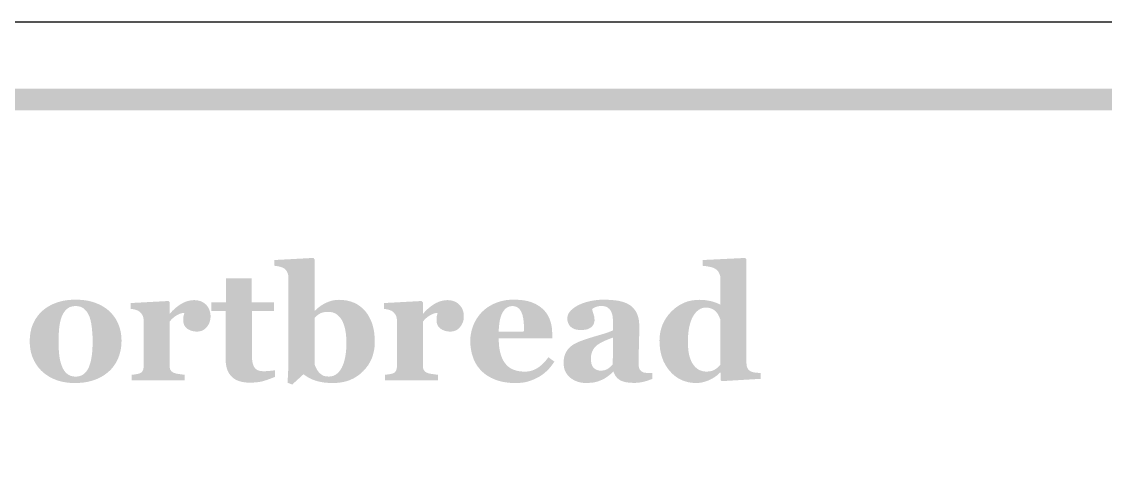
# Model space of a CAD drawing. Header units: millimetres. Extents: x 6 to 297, y 55 to 451.
# Drawn here: x 244.7 to 264.76, y 373.9 to 382.24 of the extents above; entities that cross this region are included whole.
import ezdxf

# ---------------------------------------------------------------- set-up
doc = ezdxf.new("R2010")
doc.units = ezdxf.units.MM
doc.layers.add('CUT', color=1, linetype='Continuous')
doc.layers.add('RASTER', color=7, linetype='Continuous')

msp = doc.modelspace()

# ---------------------------------------------------------------- hatches: boundary and pattern name
at = {"layer": 'RASTER'}
h = msp.add_hatch(color=7, dxfattribs=at)
h.paths.add_polyline_path([(208.2, 378.8), (208.234, 379.316), (208.337, 379.763), (208.509, 380.141), (208.75, 380.45), (209.059, 380.691), (209.438, 380.862), (209.884, 380.966), (210.4, 381), (267.6, 381), (268.116, 380.966), (268.563, 380.862), (268.941, 380.691), (269.25, 380.45), (269.491, 380.141), (269.663, 379.763), (269.766, 379.316), (269.8, 378.8), (269.8, 365.6), (269.766, 365.084), (269.662, 364.638), (269.491, 364.259), (269.25, 363.95), (268.941, 363.709), (268.563, 363.538), (268.116, 363.434), (267.6, 363.4), (210.4, 363.4), (209.884, 363.434), (209.438, 363.538), (209.059, 363.709), (208.75, 363.95), (208.509, 364.259), (208.337, 364.638), (208.234, 365.084), (208.2, 365.6)])
h.paths.add_polyline_path([(208.6, 378.8), (208.6, 365.6), (208.628, 365.178), (208.712, 364.813), (208.853, 364.503), (209.05, 364.25), (209.303, 364.053), (209.613, 363.912), (209.978, 363.828), (210.4, 363.8), (267.6, 363.8), (268.022, 363.828), (268.388, 363.912), (268.697, 364.053), (268.95, 364.25), (269.147, 364.503), (269.287, 364.813), (269.372, 365.178), (269.4, 365.6), (269.4, 378.8), (269.372, 379.222), (269.287, 379.588), (269.147, 379.897), (268.95, 380.15), (268.697, 380.347), (268.388, 380.488), (268.022, 380.572), (267.6, 380.6), (210.4, 380.6), (209.978, 380.572), (209.613, 380.488), (209.303, 380.347), (209.05, 380.15), (208.853, 379.897), (208.712, 379.588), (208.628, 379.222), (208.6, 378.8)], flags=0)
h = msp.add_hatch(color=7, dxfattribs=at)
h.paths.add_polyline_path([(251.233, 376.316), (251.23, 376.236), (251.219, 376.159), (251.202, 376.085), (251.179, 376.015), (251.148, 375.948), (251.111, 375.885), (251.066, 375.826), (251.015, 375.77), (250.959, 375.719), (250.899, 375.675), (250.836, 375.638), (250.769, 375.607), (250.698, 375.584), (250.624, 375.567), (250.546, 375.557), (250.464, 375.553), (250.432, 375.553), (250.402, 375.554), (250.372, 375.556), (250.344, 375.558), (250.317, 375.56), (250.291, 375.563), (250.266, 375.567), (250.242, 375.571), (250.219, 375.576), (250.197, 375.581), (250.176, 375.586), (250.156, 375.592), (250.137, 375.597), (250.118, 375.603), (250.101, 375.61), (250.084, 375.616), (250.068, 375.623), (250.052, 375.63), (250.038, 375.637), (250.024, 375.644), (250.011, 375.651), (249.999, 375.657), (249.987, 375.664), (249.977, 375.671), (249.967, 375.678), (249.958, 375.684), (249.949, 375.69), (249.941, 375.696), (249.933, 375.701), (249.926, 375.706), (249.919, 375.711), (249.913, 375.716), (249.704, 375.525), (249.617, 375.559), (249.619, 375.586), (249.621, 375.614), (249.622, 375.642), (249.624, 375.67), (249.625, 375.7), (249.627, 375.73), (249.628, 375.76), (249.63, 375.791), (249.631, 375.824), (249.632, 375.859), (249.633, 375.897), (249.633, 375.938), (249.634, 375.982), (249.634, 376.028), (249.635, 376.077), (249.635, 376.129), (249.635, 377.5), (249.634, 377.514), (249.633, 377.527), (249.632, 377.541), (249.629, 377.554), (249.626, 377.566), (249.622, 377.579), (249.617, 377.591), (249.612, 377.603), (249.606, 377.615), (249.6, 377.626), (249.593, 377.636), (249.586, 377.645), (249.578, 377.654), (249.569, 377.662), (249.561, 377.669), (249.551, 377.676), (249.544, 377.68), (249.536, 377.684), (249.527, 377.688), (249.517, 377.692), (249.506, 377.696), (249.495, 377.7), (249.483, 377.703), (249.47, 377.706), (249.457, 377.71), (249.444, 377.712), (249.431, 377.715), (249.419, 377.717), (249.406, 377.719), (249.394, 377.72), (249.383, 377.722), (249.371, 377.723), (249.371, 377.829), (250.095, 377.868), (250.117, 377.844), (250.117, 376.892), (250.125, 376.892), (250.152, 376.917), (250.179, 376.941), (250.207, 376.962), (250.234, 376.982), (250.261, 377), (250.289, 377.017), (250.317, 377.031), (250.345, 377.044), (250.373, 377.056), (250.402, 377.065), (250.43, 377.074), (250.458, 377.081), (250.486, 377.086), (250.514, 377.09), (250.543, 377.092), (250.571, 377.093), (250.646, 377.089), (250.716, 377.08), (250.783, 377.063), (250.846, 377.04), (250.904, 377.011), (250.959, 376.975), (251.009, 376.932), (251.056, 376.883), (251.097, 376.829), (251.133, 376.769), (251.164, 376.705), (251.189, 376.637), (251.208, 376.564), (251.222, 376.486), (251.23, 376.403), (251.233, 376.316)])
h.paths.add_polyline_path([(250.707, 376.299), (250.707, 376.326), (250.706, 376.354), (250.705, 376.381), (250.703, 376.408), (250.7, 376.435), (250.698, 376.461), (250.694, 376.487), (250.69, 376.513), (250.686, 376.539), (250.68, 376.563), (250.674, 376.587), (250.668, 376.611), (250.66, 376.633), (250.652, 376.655), (250.643, 376.676), (250.634, 376.696), (250.624, 376.715), (250.612, 376.733), (250.601, 376.751), (250.588, 376.767), (250.575, 376.782), (250.56, 376.797), (250.546, 376.81), (250.53, 376.822), (250.513, 376.834), (250.496, 376.843), (250.477, 376.851), (250.458, 376.858), (250.437, 376.863), (250.416, 376.867), (250.393, 376.869), (250.37, 376.87), (250.348, 376.87), (250.327, 376.868), (250.307, 376.866), (250.288, 376.863), (250.27, 376.859), (250.253, 376.854), (250.237, 376.848), (250.222, 376.841), (250.208, 376.833), (250.194, 376.824), (250.18, 376.815), (250.167, 376.804), (250.154, 376.793), (250.141, 376.781), (250.129, 376.768), (250.117, 376.754), (250.117, 375.902), (250.119, 375.894), (250.122, 375.886), (250.125, 375.877), (250.129, 375.868), (250.134, 375.858), (250.139, 375.848), (250.144, 375.836), (250.15, 375.825), (250.156, 375.813), (250.162, 375.802), (250.168, 375.792), (250.174, 375.783), (250.18, 375.774), (250.186, 375.765), (250.193, 375.758), (250.199, 375.751), (250.208, 375.742), (250.217, 375.733), (250.226, 375.725), (250.235, 375.717), (250.244, 375.71), (250.254, 375.704), (250.264, 375.698), (250.273, 375.693), (250.284, 375.688), (250.295, 375.684), (250.308, 375.681), (250.321, 375.678), (250.335, 375.676), (250.351, 375.674), (250.367, 375.674), (250.385, 375.673), (250.421, 375.676), (250.456, 375.683), (250.488, 375.696), (250.518, 375.714), (250.547, 375.737), (250.573, 375.765), (250.598, 375.798), (250.621, 375.837), (250.641, 375.88), (250.658, 375.927), (250.673, 375.978), (250.685, 376.034), (250.695, 376.094), (250.702, 376.158), (250.706, 376.226), (250.707, 376.299)], flags=0)
h = msp.add_hatch(color=7, dxfattribs=at)
h.paths.add_polyline_path([(258.378, 375.631), (257.656, 375.588), (257.634, 375.609), (257.634, 375.744), (257.624, 375.746), (257.605, 375.727), (257.585, 375.709), (257.563, 375.691), (257.54, 375.674), (257.515, 375.657), (257.488, 375.641), (257.46, 375.626), (257.43, 375.611), (257.399, 375.597), (257.369, 375.586), (257.338, 375.576), (257.307, 375.568), (257.276, 375.561), (257.245, 375.557), (257.214, 375.554), (257.183, 375.553), (257.111, 375.557), (257.042, 375.567), (256.976, 375.584), (256.913, 375.608), (256.854, 375.639), (256.798, 375.677), (256.745, 375.721), (256.695, 375.773), (256.65, 375.83), (256.611, 375.891), (256.578, 375.956), (256.551, 376.025), (256.53, 376.098), (256.515, 376.175), (256.506, 376.256), (256.503, 376.341), (256.507, 376.417), (256.517, 376.49), (256.534, 376.561), (256.557, 376.628), (256.587, 376.693), (256.624, 376.755), (256.668, 376.815), (256.718, 376.871), (256.773, 376.923), (256.831, 376.968), (256.892, 377.006), (256.955, 377.037), (257.021, 377.062), (257.091, 377.079), (257.163, 377.089), (257.237, 377.093), (257.267, 377.092), (257.296, 377.091), (257.325, 377.089), (257.354, 377.086), (257.382, 377.082), (257.409, 377.077), (257.436, 377.072), (257.463, 377.066), (257.489, 377.059), (257.513, 377.051), (257.536, 377.044), (257.558, 377.036), (257.578, 377.028), (257.597, 377.02), (257.615, 377.011), (257.631, 377.002), (257.631, 377.481), (257.631, 377.494), (257.63, 377.508), (257.628, 377.521), (257.626, 377.533), (257.623, 377.546), (257.619, 377.558), (257.615, 377.571), (257.609, 377.583), (257.604, 377.594), (257.597, 377.605), (257.591, 377.615), (257.584, 377.625), (257.576, 377.634), (257.568, 377.642), (257.56, 377.65), (257.551, 377.657), (257.539, 377.664), (257.527, 377.672), (257.514, 377.678), (257.5, 377.684), (257.485, 377.69), (257.47, 377.695), (257.454, 377.699), (257.437, 377.703), (257.42, 377.706), (257.403, 377.709), (257.386, 377.712), (257.369, 377.715), (257.352, 377.717), (257.335, 377.719), (257.317, 377.721), (257.3, 377.723), (257.3, 377.829), (258.091, 377.868), (258.113, 377.844), (258.113, 375.924), (258.114, 375.91), (258.114, 375.897), (258.116, 375.884), (258.118, 375.872), (258.12, 375.861), (258.124, 375.85), (258.127, 375.84), (258.132, 375.83), (258.137, 375.821), (258.142, 375.812), (258.149, 375.804), (258.156, 375.796), (258.163, 375.789), (258.172, 375.782), (258.181, 375.776), (258.191, 375.77), (258.199, 375.766), (258.208, 375.762), (258.218, 375.759), (258.229, 375.756), (258.241, 375.753), (258.253, 375.751), (258.267, 375.748), (258.281, 375.746), (258.296, 375.745), (258.309, 375.743), (258.323, 375.742), (258.335, 375.741), (258.347, 375.74), (258.358, 375.739), (258.369, 375.738), (258.378, 375.738)])
h.paths.add_polyline_path([(257.631, 375.892), (257.631, 376.719), (257.629, 376.728), (257.626, 376.736), (257.623, 376.745), (257.619, 376.755), (257.615, 376.764), (257.611, 376.774), (257.607, 376.784), (257.603, 376.794), (257.598, 376.804), (257.593, 376.814), (257.587, 376.824), (257.581, 376.834), (257.574, 376.843), (257.567, 376.853), (257.56, 376.862), (257.552, 376.871), (257.545, 376.879), (257.536, 376.886), (257.527, 376.894), (257.518, 376.9), (257.508, 376.907), (257.497, 376.914), (257.486, 376.92), (257.474, 376.926), (257.461, 376.931), (257.449, 376.936), (257.435, 376.94), (257.422, 376.943), (257.408, 376.946), (257.393, 376.948), (257.378, 376.949), (257.363, 376.949), (257.327, 376.947), (257.293, 376.939), (257.261, 376.926), (257.23, 376.908), (257.201, 376.884), (257.173, 376.856), (257.147, 376.822), (257.123, 376.784), (257.101, 376.74), (257.082, 376.692), (257.066, 376.64), (257.053, 376.584), (257.042, 376.523), (257.035, 376.459), (257.031, 376.39), (257.029, 376.316), (257.03, 376.287), (257.03, 376.258), (257.032, 376.231), (257.034, 376.204), (257.036, 376.177), (257.039, 376.152), (257.042, 376.127), (257.046, 376.103), (257.051, 376.08), (257.056, 376.057), (257.062, 376.035), (257.069, 376.013), (257.077, 375.992), (257.086, 375.971), (257.095, 375.951), (257.105, 375.931), (257.116, 375.912), (257.128, 375.894), (257.141, 375.878), (257.154, 375.862), (257.168, 375.847), (257.183, 375.834), (257.198, 375.821), (257.215, 375.809), (257.232, 375.799), (257.25, 375.79), (257.268, 375.783), (257.288, 375.777), (257.308, 375.772), (257.33, 375.768), (257.352, 375.766), (257.375, 375.766), (257.397, 375.766), (257.418, 375.768), (257.438, 375.77), (257.457, 375.774), (257.475, 375.779), (257.492, 375.785), (257.508, 375.792), (257.523, 375.8), (257.537, 375.809), (257.552, 375.819), (257.566, 375.829), (257.579, 375.84), (257.593, 375.852), (257.606, 375.864), (257.619, 375.878), (257.631, 375.892)], flags=0)
for points in [[(249.383, 375.667), (249.359, 375.657), (249.335, 375.647), (249.311, 375.638), (249.286, 375.628), (249.26, 375.619), (249.235, 375.61), (249.209, 375.602), (249.182, 375.593), (249.155, 375.586), (249.126, 375.579), (249.095, 375.573), (249.063, 375.569), (249.03, 375.565), (248.995, 375.563), (248.959, 375.561), (248.921, 375.56), (248.866, 375.562), (248.814, 375.567), (248.767, 375.576), (248.722, 375.588), (248.682, 375.604), (248.645, 375.623), (248.612, 375.646), (248.582, 375.672), (248.556, 375.701), (248.534, 375.733), (248.515, 375.769), (248.499, 375.807), (248.487, 375.848), (248.479, 375.892), (248.473, 375.94), (248.472, 375.99), (248.472, 376.889), (248.208, 376.889), (248.208, 377.047), (248.478, 377.047), (248.478, 377.491), (248.954, 377.491), (248.954, 377.047), (249.364, 377.047), (249.364, 376.889), (248.957, 376.889), (248.957, 376.086), (248.957, 376.045), (248.96, 376.007), (248.963, 375.972), (248.968, 375.94), (248.975, 375.911), (248.983, 375.885), (248.993, 375.863), (249.004, 375.843), (249.017, 375.826), (249.033, 375.812), (249.05, 375.799), (249.071, 375.789), (249.093, 375.781), (249.118, 375.776), (249.145, 375.773), (249.175, 375.771), (249.185, 375.771), (249.197, 375.772), (249.209, 375.772), (249.222, 375.773), (249.236, 375.774), (249.251, 375.775), (249.268, 375.776), (249.285, 375.777), (249.302, 375.779), (249.317, 375.78), (249.331, 375.782), (249.344, 375.783), (249.356, 375.785), (249.366, 375.787), (249.375, 375.789), (249.383, 375.79)], [(248.192, 376.785), (248.191, 376.758), (248.188, 376.731), (248.182, 376.705), (248.175, 376.681), (248.165, 376.656), (248.153, 376.633), (248.139, 376.611), (248.123, 376.59), (248.105, 376.57), (248.086, 376.553), (248.065, 376.538), (248.043, 376.526), (248.02, 376.517), (247.995, 376.511), (247.969, 376.507), (247.941, 376.505), (247.915, 376.506), (247.89, 376.509), (247.866, 376.513), (247.843, 376.519), (247.821, 376.526), (247.8, 376.536), (247.78, 376.547), (247.76, 376.559), (247.743, 376.574), (247.728, 376.59), (247.715, 376.607), (247.705, 376.626), (247.697, 376.647), (247.691, 376.67), (247.688, 376.694), (247.687, 376.719), (247.687, 376.732), (247.687, 376.743), (247.688, 376.754), (247.688, 376.765), (247.689, 376.774), (247.691, 376.783), (247.692, 376.791), (247.694, 376.799), (247.696, 376.806), (247.697, 376.813), (247.699, 376.82), (247.701, 376.827), (247.702, 376.833), (247.704, 376.84), (247.706, 376.846), (247.707, 376.852), (247.69, 376.851), (247.673, 376.848), (247.655, 376.844), (247.638, 376.839), (247.62, 376.833), (247.602, 376.825), (247.584, 376.816), (247.565, 376.806), (247.547, 376.794), (247.529, 376.782), (247.511, 376.768), (247.495, 376.754), (247.478, 376.739), (247.463, 376.723), (247.448, 376.706), (247.433, 376.688), (247.433, 375.884), (247.433, 375.872), (247.434, 375.86), (247.435, 375.848), (247.437, 375.837), (247.439, 375.827), (247.442, 375.817), (247.445, 375.808), (247.449, 375.799), (247.454, 375.791), (247.459, 375.783), (247.464, 375.776), (247.471, 375.769), (247.478, 375.763), (247.486, 375.757), (247.494, 375.751), (247.503, 375.746), (247.512, 375.743), (247.522, 375.739), (247.533, 375.735), (247.546, 375.732), (247.559, 375.728), (247.574, 375.725), (247.591, 375.722), (247.608, 375.719), (247.626, 375.717), (247.642, 375.714), (247.657, 375.712), (247.671, 375.711), (247.683, 375.709), (247.694, 375.708), (247.704, 375.707), (247.713, 375.707), (247.713, 375.6), (246.733, 375.6), (246.733, 375.707), (246.742, 375.708), (246.751, 375.709), (246.76, 375.709), (246.77, 375.71), (246.779, 375.711), (246.788, 375.713), (246.798, 375.714), (246.807, 375.715), (246.816, 375.716), (246.825, 375.718), (246.833, 375.719), (246.841, 375.721), (246.849, 375.723), (246.857, 375.725), (246.864, 375.727), (246.871, 375.729), (246.882, 375.733), (246.892, 375.738), (246.902, 375.743), (246.91, 375.749), (246.918, 375.756), (246.924, 375.763), (246.93, 375.771), (246.935, 375.779), (246.939, 375.787), (246.943, 375.797), (246.946, 375.807), (246.948, 375.818), (246.95, 375.829), (246.952, 375.841), (246.952, 375.853), (246.953, 375.867), (246.953, 376.719), (246.952, 376.732), (246.951, 376.745), (246.949, 376.757), (246.946, 376.769), (246.943, 376.781), (246.939, 376.792), (246.934, 376.803), (246.928, 376.814), (246.921, 376.824), (246.915, 376.833), (246.908, 376.843), (246.9, 376.851), (246.893, 376.859), (246.885, 376.867), (246.876, 376.874), (246.868, 376.88), (246.861, 376.885), (246.854, 376.889), (246.846, 376.893), (246.838, 376.896), (246.829, 376.9), (246.82, 376.903), (246.811, 376.907), (246.801, 376.91), (246.791, 376.912), (246.78, 376.915), (246.77, 376.917), (246.759, 376.919), (246.748, 376.921), (246.736, 376.923), (246.724, 376.924), (246.712, 376.926), (246.712, 377.033), (247.411, 377.071), (247.433, 377.049), (247.433, 376.836), (247.439, 376.836), (247.464, 376.865), (247.49, 376.892), (247.517, 376.917), (247.543, 376.941), (247.57, 376.963), (247.598, 376.984), (247.625, 377.003), (247.654, 377.02), (247.682, 377.036), (247.711, 377.049), (247.74, 377.061), (247.769, 377.07), (247.799, 377.077), (247.829, 377.083), (247.86, 377.086), (247.89, 377.087), (247.923, 377.086), (247.955, 377.082), (247.985, 377.075), (248.013, 377.066), (248.04, 377.054), (248.064, 377.039), (248.088, 377.022), (248.109, 377.003), (248.129, 376.981), (248.145, 376.957), (248.16, 376.933), (248.171, 376.906), (248.18, 376.878), (248.187, 376.849), (248.191, 376.818), (248.192, 376.785)], [(252.881, 376.785), (252.88, 376.758), (252.877, 376.731), (252.871, 376.705), (252.864, 376.681), (252.854, 376.656), (252.842, 376.633), (252.828, 376.611), (252.812, 376.59), (252.794, 376.57), (252.775, 376.553), (252.754, 376.538), (252.732, 376.526), (252.709, 376.517), (252.684, 376.511), (252.658, 376.507), (252.63, 376.505), (252.604, 376.506), (252.579, 376.509), (252.555, 376.513), (252.532, 376.519), (252.51, 376.526), (252.489, 376.536), (252.468, 376.547), (252.449, 376.559), (252.432, 376.574), (252.417, 376.59), (252.404, 376.607), (252.394, 376.626), (252.386, 376.647), (252.38, 376.67), (252.377, 376.694), (252.375, 376.719), (252.376, 376.732), (252.376, 376.743), (252.377, 376.754), (252.377, 376.765), (252.378, 376.774), (252.38, 376.783), (252.381, 376.791), (252.383, 376.799), (252.385, 376.806), (252.386, 376.813), (252.388, 376.82), (252.39, 376.827), (252.391, 376.833), (252.393, 376.84), (252.395, 376.846), (252.396, 376.852), (252.379, 376.851), (252.362, 376.848), (252.344, 376.844), (252.327, 376.839), (252.309, 376.833), (252.291, 376.825), (252.272, 376.816), (252.254, 376.806), (252.236, 376.794), (252.218, 376.782), (252.2, 376.768), (252.184, 376.754), (252.167, 376.739), (252.152, 376.723), (252.137, 376.706), (252.122, 376.688), (252.122, 375.884), (252.122, 375.872), (252.123, 375.86), (252.124, 375.848), (252.126, 375.837), (252.128, 375.827), (252.131, 375.817), (252.134, 375.808), (252.138, 375.799), (252.143, 375.791), (252.148, 375.783), (252.153, 375.776), (252.16, 375.769), (252.167, 375.763), (252.175, 375.757), (252.183, 375.751), (252.192, 375.746), (252.201, 375.743), (252.211, 375.739), (252.222, 375.735), (252.235, 375.732), (252.248, 375.728), (252.263, 375.725), (252.28, 375.722), (252.297, 375.719), (252.315, 375.717), (252.331, 375.714), (252.346, 375.712), (252.36, 375.711), (252.372, 375.709), (252.383, 375.708), (252.393, 375.707), (252.402, 375.707), (252.402, 375.6), (251.422, 375.6), (251.422, 375.707), (251.431, 375.708), (251.44, 375.709), (251.449, 375.709), (251.459, 375.71), (251.468, 375.711), (251.477, 375.713), (251.487, 375.714), (251.496, 375.715), (251.505, 375.716), (251.514, 375.718), (251.522, 375.719), (251.53, 375.721), (251.538, 375.723), (251.546, 375.725), (251.553, 375.727), (251.56, 375.729), (251.571, 375.733), (251.581, 375.738), (251.591, 375.743), (251.599, 375.749), (251.607, 375.756), (251.613, 375.763), (251.619, 375.771), (251.624, 375.779), (251.628, 375.787), (251.632, 375.797), (251.635, 375.807), (251.637, 375.818), (251.639, 375.829), (251.641, 375.841), (251.641, 375.853), (251.642, 375.867), (251.642, 376.719), (251.641, 376.732), (251.64, 376.745), (251.638, 376.757), (251.635, 376.769), (251.632, 376.781), (251.628, 376.792), (251.623, 376.803), (251.617, 376.814), (251.61, 376.824), (251.604, 376.833), (251.597, 376.843), (251.589, 376.851), (251.582, 376.859), (251.574, 376.867), (251.565, 376.874), (251.557, 376.88), (251.55, 376.885), (251.543, 376.889), (251.535, 376.893), (251.527, 376.896), (251.518, 376.9), (251.509, 376.903), (251.5, 376.907), (251.49, 376.91), (251.48, 376.912), (251.469, 376.915), (251.459, 376.917), (251.448, 376.919), (251.436, 376.921), (251.425, 376.923), (251.413, 376.924), (251.401, 376.926), (251.401, 377.033), (252.1, 377.071), (252.122, 377.049), (252.122, 376.836), (252.128, 376.836), (252.153, 376.865), (252.179, 376.892), (252.205, 376.917), (252.232, 376.941), (252.259, 376.963), (252.287, 376.984), (252.314, 377.003), (252.343, 377.02), (252.371, 377.036), (252.4, 377.049), (252.429, 377.061), (252.458, 377.07), (252.488, 377.077), (252.518, 377.083), (252.548, 377.086), (252.579, 377.087), (252.612, 377.086), (252.644, 377.082), (252.674, 377.075), (252.702, 377.066), (252.729, 377.054), (252.753, 377.039), (252.777, 377.022), (252.798, 377.003), (252.817, 376.981), (252.834, 376.957), (252.849, 376.933), (252.86, 376.906), (252.869, 376.878), (252.876, 376.849), (252.88, 376.818), (252.881, 376.785)]]:
    msp.add_hatch(color=7, dxfattribs=at).paths.add_polyline_path(points)
h = msp.add_hatch(color=7, dxfattribs=at)
h.paths.add_polyline_path([(246.321, 376.88), (246.348, 376.854), (246.372, 376.827), (246.395, 376.799), (246.417, 376.769), (246.437, 376.738), (246.455, 376.706), (246.472, 376.673), (246.487, 376.639), (246.5, 376.603), (246.512, 376.567), (246.522, 376.53), (246.53, 376.492), (246.536, 376.454), (246.54, 376.414), (246.543, 376.375), (246.544, 376.334), (246.543, 376.294), (246.54, 376.254), (246.536, 376.215), (246.53, 376.176), (246.522, 376.138), (246.512, 376.1), (246.501, 376.063), (246.488, 376.027), (246.473, 375.992), (246.456, 375.957), (246.438, 375.925), (246.418, 375.893), (246.397, 375.863), (246.374, 375.834), (246.349, 375.806), (246.323, 375.78), (246.293, 375.754), (246.262, 375.728), (246.23, 375.705), (246.196, 375.683), (246.161, 375.663), (246.124, 375.644), (246.086, 375.627), (246.047, 375.612), (246.006, 375.598), (245.964, 375.586), (245.92, 375.576), (245.875, 375.568), (245.828, 375.561), (245.78, 375.557), (245.731, 375.554), (245.68, 375.553), (245.635, 375.554), (245.592, 375.556), (245.55, 375.56), (245.508, 375.566), (245.467, 375.573), (245.428, 375.582), (245.389, 375.592), (245.351, 375.604), (245.314, 375.618), (245.278, 375.633), (245.243, 375.65), (245.209, 375.668), (245.177, 375.689), (245.145, 375.71), (245.114, 375.733), (245.085, 375.758), (245.058, 375.783), (245.032, 375.81), (245.008, 375.838), (244.985, 375.868), (244.964, 375.899), (244.944, 375.931), (244.926, 375.965), (244.909, 376.001), (244.894, 376.037), (244.881, 376.075), (244.87, 376.114), (244.861, 376.154), (244.854, 376.194), (244.849, 376.236), (244.846, 376.279), (244.845, 376.324), (244.846, 376.367), (244.848, 376.409), (244.853, 376.45), (244.859, 376.49), (244.867, 376.528), (244.876, 376.565), (244.888, 376.602), (244.901, 376.636), (244.916, 376.67), (244.933, 376.703), (244.951, 376.735), (244.972, 376.766), (244.994, 376.796), (245.017, 376.825), (245.043, 376.853), (245.07, 376.88), (245.098, 376.905), (245.128, 376.929), (245.159, 376.951), (245.191, 376.971), (245.226, 376.99), (245.261, 377.008), (245.299, 377.024), (245.338, 377.039), (245.378, 377.052), (245.419, 377.064), (245.462, 377.074), (245.506, 377.082), (245.551, 377.088), (245.597, 377.092), (245.644, 377.095), (245.693, 377.096), (245.743, 377.095), (245.792, 377.092), (245.84, 377.088), (245.886, 377.082), (245.93, 377.074), (245.973, 377.064), (246.014, 377.052), (246.054, 377.039), (246.092, 377.024), (246.129, 377.008), (246.165, 376.99), (246.199, 376.971), (246.232, 376.951), (246.263, 376.929), (246.293, 376.905), (246.321, 376.88)])
h.paths.add_polyline_path([(245.946, 375.865), (245.954, 375.886), (245.961, 375.908), (245.968, 375.932), (245.974, 375.956), (245.98, 375.981), (245.985, 376.008), (245.99, 376.036), (245.994, 376.064), (245.998, 376.094), (246.001, 376.125), (246.003, 376.158), (246.005, 376.191), (246.007, 376.226), (246.008, 376.262), (246.009, 376.299), (246.009, 376.337), (246.009, 376.363), (246.008, 376.39), (246.007, 376.418), (246.006, 376.447), (246.004, 376.476), (246.001, 376.507), (245.998, 376.539), (245.995, 376.571), (245.991, 376.603), (245.986, 376.634), (245.982, 376.662), (245.976, 376.689), (245.971, 376.714), (245.964, 376.738), (245.958, 376.759), (245.951, 376.779), (245.941, 376.802), (245.931, 376.823), (245.921, 376.843), (245.909, 376.862), (245.896, 376.879), (245.883, 376.895), (245.868, 376.91), (245.853, 376.924), (245.837, 376.937), (245.82, 376.947), (245.802, 376.956), (245.783, 376.964), (245.763, 376.97), (245.741, 376.974), (245.719, 376.976), (245.696, 376.977), (245.67, 376.976), (245.646, 376.973), (245.624, 376.969), (245.602, 376.963), (245.582, 376.955), (245.563, 376.945), (245.546, 376.933), (245.53, 376.92), (245.514, 376.905), (245.5, 376.889), (245.487, 376.872), (245.474, 376.854), (245.463, 376.835), (245.452, 376.815), (245.442, 376.794), (245.434, 376.772), (245.426, 376.751), (245.419, 376.728), (245.413, 376.705), (245.408, 376.681), (245.403, 376.656), (245.398, 376.631), (245.394, 376.604), (245.391, 376.576), (245.388, 376.548), (245.386, 376.52), (245.384, 376.491), (245.382, 376.462), (245.381, 376.433), (245.38, 376.403), (245.38, 376.373), (245.379, 376.343), (245.38, 376.304), (245.38, 376.266), (245.381, 376.231), (245.382, 376.197), (245.383, 376.165), (245.385, 376.134), (245.387, 376.105), (245.39, 376.078), (245.393, 376.052), (245.397, 376.026), (245.401, 376), (245.407, 375.973), (245.414, 375.947), (245.422, 375.921), (245.43, 375.894), (245.439, 375.868), (245.448, 375.846), (245.458, 375.825), (245.469, 375.805), (245.48, 375.787), (245.493, 375.769), (245.506, 375.753), (245.521, 375.738), (245.536, 375.725), (245.552, 375.712), (245.57, 375.701), (245.588, 375.692), (245.608, 375.685), (245.628, 375.679), (245.65, 375.675), (245.672, 375.673), (245.696, 375.672), (245.717, 375.673), (245.738, 375.675), (245.758, 375.679), (245.777, 375.684), (245.796, 375.691), (245.814, 375.699), (245.831, 375.709), (245.847, 375.721), (245.862, 375.734), (245.877, 375.748), (245.89, 375.764), (245.903, 375.781), (245.915, 375.8), (245.926, 375.82), (245.937, 375.842), (245.946, 375.865)], flags=0)
h = msp.add_hatch(color=7, dxfattribs=at)
h.paths.add_polyline_path([(254.557, 375.95), (254.543, 375.929), (254.53, 375.909), (254.515, 375.889), (254.5, 375.869), (254.484, 375.849), (254.468, 375.83), (254.451, 375.811), (254.433, 375.793), (254.414, 375.774), (254.395, 375.757), (254.376, 375.74), (254.355, 375.724), (254.334, 375.708), (254.313, 375.694), (254.291, 375.679), (254.268, 375.666), (254.243, 375.652), (254.219, 375.64), (254.194, 375.628), (254.169, 375.617), (254.145, 375.607), (254.12, 375.598), (254.095, 375.589), (254.07, 375.582), (254.044, 375.575), (254.018, 375.569), (253.99, 375.564), (253.962, 375.56), (253.932, 375.557), (253.902, 375.555), (253.871, 375.554), (253.839, 375.553), (253.786, 375.554), (253.734, 375.557), (253.685, 375.562), (253.637, 375.569), (253.591, 375.577), (253.547, 375.588), (253.505, 375.6), (253.465, 375.615), (253.426, 375.631), (253.389, 375.648), (253.354, 375.667), (253.321, 375.687), (253.289, 375.708), (253.259, 375.731), (253.231, 375.755), (253.205, 375.78), (253.18, 375.807), (253.157, 375.835), (253.135, 375.863), (253.115, 375.894), (253.097, 375.925), (253.08, 375.957), (253.065, 375.991), (253.052, 376.026), (253.04, 376.061), (253.029, 376.098), (253.021, 376.135), (253.014, 376.173), (253.008, 376.212), (253.004, 376.251), (253.002, 376.291), (253.001, 376.332), (253.002, 376.37), (253.004, 376.406), (253.009, 376.443), (253.015, 376.479), (253.022, 376.514), (253.032, 376.55), (253.043, 376.584), (253.056, 376.619), (253.07, 376.653), (253.086, 376.685), (253.104, 376.717), (253.122, 376.748), (253.143, 376.778), (253.164, 376.807), (253.187, 376.835), (253.212, 376.863), (253.238, 376.888), (253.265, 376.912), (253.294, 376.935), (253.325, 376.957), (253.357, 376.977), (253.391, 376.996), (253.426, 377.014), (253.463, 377.031), (253.502, 377.046), (253.541, 377.059), (253.582, 377.07), (253.624, 377.079), (253.667, 377.087), (253.711, 377.092), (253.756, 377.095), (253.802, 377.096), (253.852, 377.095), (253.9, 377.092), (253.946, 377.089), (253.989, 377.083), (254.03, 377.076), (254.069, 377.068), (254.105, 377.057), (254.139, 377.046), (254.171, 377.033), (254.202, 377.019), (254.232, 377.003), (254.26, 376.986), (254.286, 376.969), (254.311, 376.95), (254.335, 376.929), (254.357, 376.908), (254.378, 376.887), (254.396, 376.864), (254.414, 376.841), (254.43, 376.817), (254.444, 376.792), (254.457, 376.766), (254.469, 376.739), (254.479, 376.711), (254.488, 376.683), (254.496, 376.654), (254.502, 376.624), (254.508, 376.595), (254.512, 376.565), (254.515, 376.535), (254.516, 376.504), (254.517, 376.473), (254.517, 376.378), (253.527, 376.378), (253.529, 376.305), (253.534, 376.237), (253.543, 376.173), (253.556, 376.113), (253.572, 376.059), (253.592, 376.008), (253.615, 375.962), (253.643, 375.921), (253.674, 375.884), (253.709, 375.852), (253.749, 375.825), (253.792, 375.803), (253.84, 375.786), (253.893, 375.774), (253.949, 375.767), (254.01, 375.764), (254.044, 375.765), (254.077, 375.769), (254.11, 375.775), (254.141, 375.783), (254.172, 375.794), (254.201, 375.806), (254.23, 375.822), (254.258, 375.84), (254.285, 375.859), (254.311, 375.88), (254.336, 375.902), (254.36, 375.925), (254.383, 375.95), (254.404, 375.975), (254.425, 376.002), (254.445, 376.031)])
h.paths.add_polyline_path([(253.997, 376.507), (253.997, 376.529), (253.997, 376.551), (253.996, 376.573), (253.995, 376.596), (253.994, 376.618), (253.992, 376.641), (253.99, 376.664), (253.988, 376.687), (253.986, 376.709), (253.983, 376.731), (253.98, 376.751), (253.976, 376.771), (253.972, 376.789), (253.968, 376.806), (253.963, 376.823), (253.958, 376.838), (253.951, 376.854), (253.944, 376.87), (253.936, 376.885), (253.928, 376.898), (253.919, 376.911), (253.91, 376.922), (253.9, 376.932), (253.889, 376.942), (253.878, 376.95), (253.866, 376.957), (253.854, 376.963), (253.841, 376.968), (253.827, 376.972), (253.812, 376.975), (253.796, 376.976), (253.78, 376.977), (253.753, 376.975), (253.727, 376.97), (253.702, 376.961), (253.679, 376.948), (253.657, 376.932), (253.637, 376.913), (253.618, 376.889), (253.6, 376.863), (253.584, 376.832), (253.57, 376.797), (253.558, 376.758), (253.548, 376.715), (253.54, 376.668), (253.534, 376.616), (253.529, 376.561), (253.527, 376.501)], flags=0)
h = msp.add_hatch(color=7, dxfattribs=at)
h.paths.add_polyline_path([(256.372, 375.631), (256.355, 375.624), (256.338, 375.617), (256.32, 375.611), (256.301, 375.604), (256.282, 375.598), (256.262, 375.591), (256.241, 375.585), (256.219, 375.579), (256.197, 375.574), (256.175, 375.569), (256.152, 375.565), (256.129, 375.562), (256.105, 375.559), (256.082, 375.558), (256.058, 375.556), (256.033, 375.556), (255.99, 375.557), (255.949, 375.559), (255.911, 375.564), (255.877, 375.569), (255.845, 375.577), (255.816, 375.586), (255.791, 375.597), (255.768, 375.61), (255.748, 375.624), (255.729, 375.639), (255.712, 375.656), (255.697, 375.675), (255.683, 375.694), (255.671, 375.716), (255.661, 375.738), (255.652, 375.763), (255.644, 375.763), (255.631, 375.75), (255.619, 375.739), (255.607, 375.727), (255.595, 375.716), (255.583, 375.706), (255.571, 375.696), (255.559, 375.687), (255.548, 375.678), (255.536, 375.669), (255.524, 375.661), (255.512, 375.653), (255.5, 375.645), (255.487, 375.638), (255.475, 375.631), (255.462, 375.624), (255.449, 375.618), (255.432, 375.61), (255.415, 375.603), (255.398, 375.596), (255.381, 375.59), (255.365, 375.584), (255.348, 375.579), (255.332, 375.574), (255.316, 375.57), (255.299, 375.566), (255.281, 375.563), (255.261, 375.561), (255.24, 375.558), (255.217, 375.557), (255.192, 375.556), (255.166, 375.555), (255.138, 375.555), (255.096, 375.556), (255.056, 375.561), (255.018, 375.569), (254.981, 375.58), (254.945, 375.594), (254.911, 375.611), (254.879, 375.631), (254.848, 375.655), (254.82, 375.681), (254.796, 375.709), (254.775, 375.739), (254.758, 375.772), (254.745, 375.806), (254.736, 375.842), (254.73, 375.88), (254.728, 375.921), (254.728, 375.944), (254.73, 375.967), (254.732, 375.988), (254.735, 376.009), (254.738, 376.029), (254.743, 376.048), (254.748, 376.066), (254.754, 376.083), (254.761, 376.099), (254.769, 376.115), (254.777, 376.13), (254.786, 376.145), (254.796, 376.16), (254.806, 376.174), (254.817, 376.188), (254.829, 376.201), (254.84, 376.212), (254.852, 376.223), (254.864, 376.233), (254.877, 376.243), (254.889, 376.253), (254.903, 376.262), (254.917, 376.27), (254.931, 376.278), (254.946, 376.286), (254.961, 376.293), (254.976, 376.301), (254.992, 376.308), (255.008, 376.315), (255.024, 376.322), (255.041, 376.329), (255.058, 376.335), (255.091, 376.347), (255.127, 376.36), (255.164, 376.372), (255.203, 376.385), (255.243, 376.397), (255.285, 376.41), (255.329, 376.423), (255.374, 376.436), (255.419, 376.449), (255.46, 376.461), (255.498, 376.473), (255.534, 376.485), (255.566, 376.496), (255.595, 376.508), (255.621, 376.518), (255.644, 376.529), (255.644, 376.669), (255.643, 376.679), (255.643, 376.689), (255.643, 376.7), (255.642, 376.712), (255.641, 376.724), (255.64, 376.737), (255.639, 376.751), (255.638, 376.766), (255.636, 376.781), (255.634, 376.795), (255.631, 376.808), (255.629, 376.821), (255.625, 376.834), (255.621, 376.845), (255.617, 376.857), (255.613, 376.867), (255.607, 376.879), (255.601, 376.89), (255.594, 376.9), (255.586, 376.91), (255.578, 376.92), (255.569, 376.929), (255.559, 376.938), (255.548, 376.946), (255.537, 376.954), (255.525, 376.96), (255.511, 376.966), (255.497, 376.97), (255.483, 376.974), (255.467, 376.976), (255.45, 376.978), (255.433, 376.978), (255.417, 376.978), (255.402, 376.977), (255.387, 376.976), (255.373, 376.974), (255.36, 376.971), (255.348, 376.968), (255.336, 376.964), (255.325, 376.96), (255.314, 376.956), (255.304, 376.951), (255.295, 376.946), (255.286, 376.942), (255.278, 376.937), (255.27, 376.932), (255.262, 376.928), (255.255, 376.923), (255.257, 376.915), (255.259, 376.906), (255.261, 376.896), (255.264, 376.886), (255.267, 376.874), (255.271, 376.862), (255.275, 376.848), (255.28, 376.833), (255.285, 376.818), (255.289, 376.804), (255.293, 376.789), (255.296, 376.774), (255.298, 376.76), (255.299, 376.746), (255.3, 376.732), (255.301, 376.718), (255.301, 376.711), (255.3, 376.704), (255.299, 376.697), (255.297, 376.69), (255.296, 376.682), (255.293, 376.673), (255.291, 376.665), (255.288, 376.655), (255.284, 376.646), (255.28, 376.638), (255.276, 376.63), (255.271, 376.622), (255.267, 376.615), (255.261, 376.608), (255.256, 376.602), (255.25, 376.596), (255.241, 376.589), (255.232, 376.582), (255.223, 376.576), (255.214, 376.57), (255.204, 376.565), (255.194, 376.56), (255.184, 376.555), (255.174, 376.551), (255.163, 376.547), (255.15, 376.544), (255.136, 376.541), (255.121, 376.539), (255.104, 376.537), (255.086, 376.536), (255.067, 376.535), (255.046, 376.535), (255.016, 376.535), (254.988, 376.538), (254.962, 376.543), (254.938, 376.549), (254.916, 376.558), (254.895, 376.568), (254.877, 376.58), (254.86, 376.594), (254.845, 376.609), (254.832, 376.626), (254.821, 376.643), (254.813, 376.662), (254.806, 376.682), (254.801, 376.703), (254.798, 376.725), (254.797, 376.748), (254.798, 376.769), (254.801, 376.788), (254.806, 376.808), (254.813, 376.826), (254.822, 376.844), (254.834, 376.862), (254.847, 376.879), (254.862, 376.896), (254.879, 376.912), (254.896, 376.927), (254.915, 376.941), (254.934, 376.955), (254.955, 376.968), (254.976, 376.981), (254.998, 376.992), (255.021, 377.003), (255.045, 377.014), (255.069, 377.024), (255.094, 377.033), (255.12, 377.042), (255.147, 377.051), (255.175, 377.058), (255.204, 377.065), (255.233, 377.071), (255.263, 377.077), (255.292, 377.082), (255.321, 377.086), (255.349, 377.09), (255.377, 377.092), (255.404, 377.094), (255.43, 377.095), (255.456, 377.096), (255.491, 377.095), (255.526, 377.095), (255.559, 377.093), (255.592, 377.091), (255.625, 377.089), (255.656, 377.086), (255.687, 377.083), (255.717, 377.079), (255.746, 377.074), (255.775, 377.068), (255.802, 377.061), (255.83, 377.053), (255.856, 377.044), (255.882, 377.033), (255.906, 377.022), (255.931, 377.009), (255.953, 376.996), (255.974, 376.981), (255.994, 376.964), (256.012, 376.946), (256.03, 376.927), (256.046, 376.906), (256.061, 376.884), (256.075, 376.86), (256.087, 376.835), (256.098, 376.808), (256.108, 376.779), (256.115, 376.748), (256.121, 376.716), (256.125, 376.681), (256.128, 376.645), (256.128, 376.606), (256.128, 376.564), (256.128, 376.52), (256.127, 376.474), (256.127, 376.425), (256.126, 376.375), (256.125, 376.323), (256.123, 376.27), (256.122, 376.214), (256.12, 376.159), (256.119, 376.11), (256.118, 376.065), (256.117, 376.026), (256.116, 375.991), (256.116, 375.961), (256.115, 375.935), (256.115, 375.915), (256.116, 375.899), (256.116, 375.884), (256.118, 375.869), (256.12, 375.856), (256.123, 375.843), (256.126, 375.832), (256.13, 375.821), (256.135, 375.811), (256.14, 375.802), (256.146, 375.793), (256.153, 375.785), (256.16, 375.778), (256.168, 375.771), (256.177, 375.765), (256.186, 375.759), (256.196, 375.754), (256.202, 375.751), (256.21, 375.749), (256.218, 375.746), (256.228, 375.744), (256.238, 375.743), (256.249, 375.742), (256.261, 375.741), (256.274, 375.74), (256.287, 375.739), (256.3, 375.739), (256.313, 375.739), (256.325, 375.738), (256.337, 375.738), (256.349, 375.738), (256.36, 375.738), (256.372, 375.738)])
h.paths.add_polyline_path([(255.644, 376.394), (255.623, 376.387), (255.603, 376.38), (255.582, 376.372), (255.562, 376.364), (255.542, 376.356), (255.521, 376.348), (255.501, 376.339), (255.481, 376.33), (255.461, 376.321), (255.443, 376.312), (255.425, 376.303), (255.408, 376.293), (255.392, 376.284), (255.377, 376.274), (255.362, 376.265), (255.349, 376.255), (255.336, 376.244), (255.323, 376.233), (255.312, 376.221), (255.301, 376.208), (255.291, 376.195), (255.281, 376.18), (255.272, 376.166), (255.264, 376.15), (255.257, 376.134), (255.251, 376.117), (255.245, 376.099), (255.241, 376.081), (255.238, 376.062), (255.235, 376.042), (255.234, 376.021), (255.233, 376), (255.234, 375.972), (255.237, 375.947), (255.241, 375.923), (255.246, 375.901), (255.254, 375.882), (255.263, 375.864), (255.273, 375.848), (255.285, 375.834), (255.299, 375.822), (255.313, 375.812), (255.328, 375.803), (255.343, 375.796), (255.36, 375.79), (255.377, 375.786), (255.395, 375.784), (255.414, 375.783), (255.433, 375.784), (255.452, 375.785), (255.47, 375.788), (255.487, 375.791), (255.503, 375.796), (255.518, 375.802), (255.533, 375.808), (255.546, 375.816), (255.559, 375.825), (255.571, 375.834), (255.583, 375.843), (255.595, 375.853), (255.606, 375.863), (255.617, 375.874), (255.628, 375.886), (255.638, 375.897)], flags=0)

# ---------------------------------------------------------------- linework, layer by layer
at = {"layer": 'CUT'}
msp.add_lwpolyline([(209.999, 382.24), (268.001, 382.24)], dxfattribs=at)

doc.saveas('drawing.dxf')
